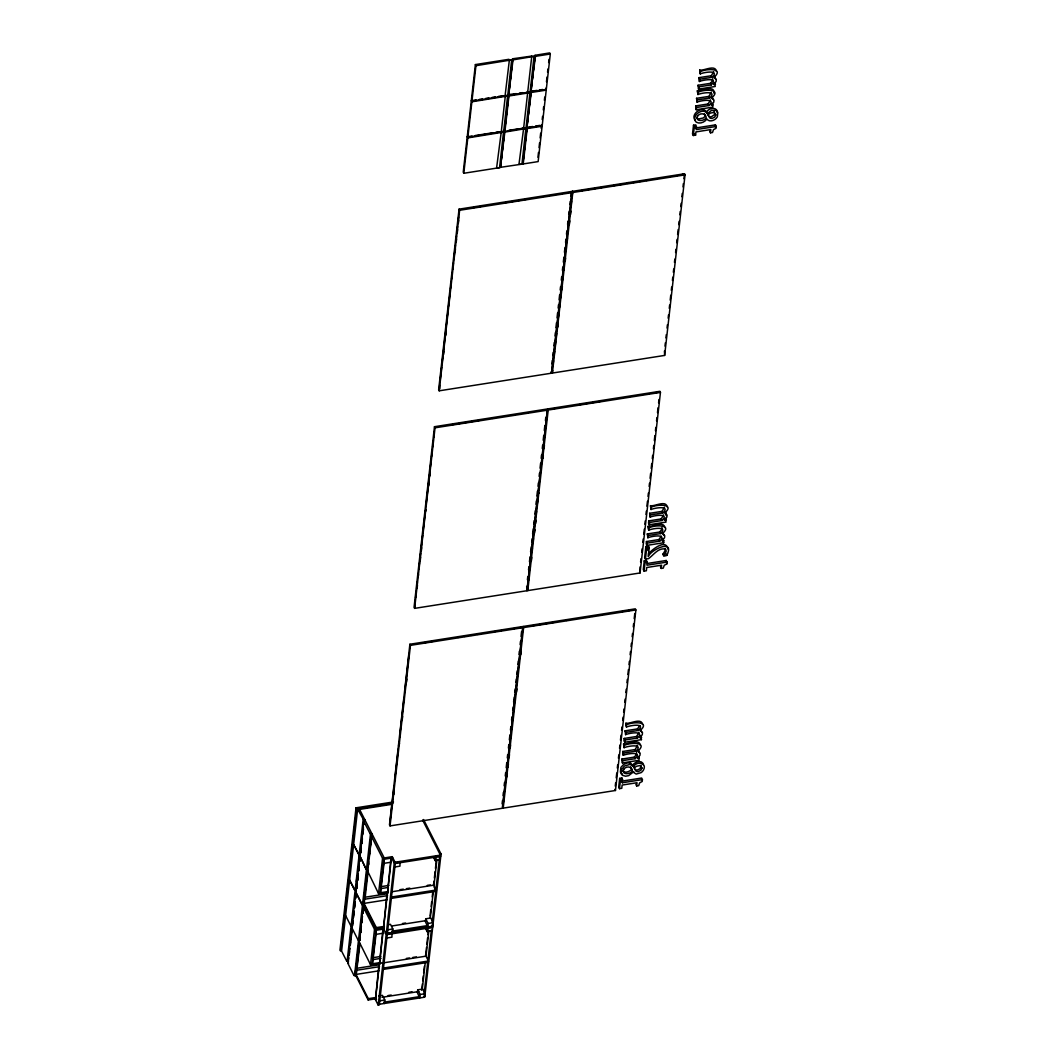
<?xml version="1.0" encoding="UTF-8"?>
<svg xmlns="http://www.w3.org/2000/svg" width="1058" height="1058" viewBox="0 0 1058 1058"><rect width="100%" height="100%" fill="white"/><g stroke="black" fill="none" stroke-linecap="round" stroke-linejoin="round"><path stroke-width="1.5" d="M637.551 745.427L635.131 749.567L622.726 751.471L623.268 755.293C626.442 753.799 643.317 750.81 635.117 758.692L622.673 760.649L621.866 759.075L634.311 757.118L636.453 754.486L636.532 752.555M639.019 732.4L636.651 736.474L624.207 738.431L623.942 740.693L624.749 742.266L641.413 739.648L640.87 735.813L641.413 739.648M663.604 514.862L661.237 518.936L648.792 520.893L648.528 523.155L649.334 524.728L665.998 522.11L665.456 518.275L665.204 520.536M664.464 507.245L662.043 511.384L649.652 513.289L650.194 517.111C653.368 515.616 670.23 512.627 662.03 520.51L649.586 522.467L648.792 520.893M710.5 99.875L708.133 103.962L695.688 105.919L696.23 109.741L712.894 107.123L712.351 103.3M711.36 92.271L708.939 96.41L696.548 98.301L697.09 102.137C700.264 100.642 717.126 97.653 708.926 105.535L696.481 107.493L695.688 105.919M713.687 71.627L711.267 75.766L698.875 77.657L699.417 81.492C702.591 79.998 719.453 77.009 711.254 84.891L698.809 86.849L698.015 85.275L710.46 83.317L712.603 80.672L712.682 78.742M640.275 745.11C639.072 737.929 627.434 744.938 623.585 743.853L624.127 747.689C627.354 746.128 644.243 743.245 635.924 751.14L623.532 753.045L622.726 751.471M642.603 724.465C641.399 717.284 629.761 724.294 625.926 723.209L626.468 727.044C629.695 725.484 646.583 722.601 638.252 730.496L625.86 732.4L625.066 730.827L637.458 728.922L639.878 725.457M664.86 527.558C663.657 520.391 652.006 527.387 648.17 526.315L648.713 530.151C651.94 528.59 668.828 525.707 660.509 533.602L648.118 535.507L647.311 533.92L659.703 532.029L661.911 529.304L661.977 527.4M667.188 506.914C665.985 499.746 654.347 506.742 650.511 505.671L651.054 509.506C654.28 507.946 671.156 505.063 662.837 512.958L650.445 514.862L649.652 513.289M716.425 71.296C715.221 64.128 703.57 71.124 699.735 70.053L700.277 73.888C703.504 72.328 720.392 69.444 712.074 77.34L699.669 79.231L698.875 77.657M667.889 549.009C666.117 538.35 651.794 549.631 648.395 554.008M717.218 112.942C717.972 106.527 708.662 107.678 706.625 112.003L707.418 113.576L711.465 110.442L716.081 110.349L717.866 112.386L717.35 116.711A6.771 4.761 -26.9 0 1 714.944 119.448C712.629 121.101 708.675 121.802 706.916 118.999C704.654 122.239 699.827 124.341 696.204 122.146C690.49 116.182 703.028 106.699 707.326 113.59M359.297 808.92L357.644 809.172L341.602 951.089L346.667 961.074L348.545 961.246M351.441 925.102L350.912 925.829L351.335 925.128M355.25 889.659L354.866 890.307L356.017 889.738M355.673 892.132L362.074 904.749C363.701 902.752 365.327 907.949 363.079 906.732M380.206 893.362L378.552 893.626L382.546 858.25L371.107 835.701C373.461 836.852 371.57 832.117 370.102 833.717L363.714 821.14C366.055 822.621 364.309 817.384 363.172 819.156L347.143 961.034M348.624 963.23L347.672 962.965L354.06 975.635L355.872 975.688L359.508 943.524M366.861 868.631L366.081 869.226L360.223 856.663M531.288 56.14L512.429 58.812L513.355 59.446L512.575 59.737L500.421 167.323L521.951 164.149L525.852 128.587L522.916 128.547L525.932 127.846L504.587 131.404L505.288 130.848L504.481 130.213M523.551 163.527L522.771 163.818L535.084 55.532M356.017 807.823L339.962 949.886L340.583 951.129L356.639 809.053L356.017 807.823L393.497 801.938M356.453 881.446L356.81 878.246M348.056 960.849L364.084 818.932M348.201 961.167L348.571 957.278M348.928 954.739L349.656 948.299M350.026 945.085L352.803 919.838M353.134 917.603L353.861 911.176M354.218 907.962L354.946 901.535M355.303 898.321L356.07 890.902M356.414 888.522L358.054 874.053M358.411 870.84L359.138 864.412M359.508 861.186L359.588 854.203M360.434 852.999L363.33 827.277M363.701 824.063L364.521 819.196L363.807 824.275M348.135 962.978L348.637 958.072M349.047 954.938L349.722 948.431M350.132 945.297L351.719 930.736M352.155 927.469L352.83 920.949M353.24 917.815L353.914 911.308M354.324 908.174L355.012 901.654M355.422 898.533L355.964 891.973M356.533 888.733L357.022 883.827M357.432 880.692L358.12 874.173M358.53 871.051L359.204 864.531M359.614 861.397L360.289 854.89L359.27 854.15M360.712 852.96L361.214 846.704M361.585 843.477L362.312 837.05M362.722 833.929L363.397 827.409M349.272 954.819L349.629 951.605M350.357 945.164L350.727 941.951M351.269 937.124L351.811 932.31M352.922 922.51L352.565 925.724L351.428 925.247M353.465 917.696L353.835 914.469M354.562 908.042L354.919 904.828M355.647 898.401L356.017 895.187M356.758 888.601L357.115 885.387M357.657 880.56L358.212 875.746M358.755 870.919L359.112 867.705M359.839 861.278L360.209 858.051M360.95 851.478L361.32 848.265M361.862 843.438L362.405 838.624M362.947 833.797L363.489 828.969M364.045 824.142L364.402 820.929M361.029 852.55L360.831 848.794M354.523 975.555L370.525 833.559M355.581 972.765L355.766 971.151M355.951 969.538L358.86 943.802M359.707 936.304L360.064 933.09M360.791 926.649L361.162 923.436M361.704 918.609L362.074 915.395M362.973 907.341L363.159 905.727L363.092 906.613M363.608 901.733L365.248 887.252M365.618 884.025L367.073 871.157M367.152 870.43L367.245 869.544L367.708 870.35M369.189 852.404L369.546 849.177M370.274 842.75L370.644 839.523M355.435 975.423L371.477 833.492M355.594 975.727L359.416 941.964M359.667 940.337L361.241 925.737M361.664 922.655L362.339 916.096M362.762 913.001L367.549 869.279M367.88 867.692L371.636 833.81L371.57 839.126M359.72 940.417L360.262 935.603M360.633 932.376L361.36 925.948M361.717 922.735L362.444 916.307M362.801 913.094L363.357 908.267M367.708 870.893L363.608 904.841L376.172 929.03M367.933 867.785L368.66 861.344M369.017 858.131L369.745 851.703M370.115 848.49L370.829 842.049M371.199 838.835L371.913 833.77M359.918 943.987L356.295 974.378L379.055 970.808M360.315 937.071L359.945 940.284L358.702 939.835M360.857 932.257L361.214 929.043M361.942 922.602L362.312 919.389M363.039 912.961L363.397 909.748M387.096 893.759L364.706 897.277L364.322 903.347L387.083 899.776M367.946 871.21L367.642 873.974L367.139 872.982M368.158 867.653L368.7 862.825M369.242 857.998L369.797 853.184M370.34 848.357L370.882 843.53M365.116 897.991L367.946 872.943M372.178 964.393L370.525 964.658L374.519 929.281L362.656 905.807M372.905 952.491L373.448 947.664M374.003 942.837L374.545 938.01M375.273 931.569L374.942 930.048L375.907 930.762M380.391 886.287L380.933 881.459M381.475 876.632L382.031 871.805M382.388 868.578L382.93 863.764M375.63 930.802L375.749 929.691M376.159 998.726L368.158 999.982L368.303 998.659L355.62 973.664M363.648 902.619L376.331 927.615L372.099 965.134L380.1 963.878L380.245 962.542M372.522 963.759L376.159 933.354M383.975 933.103L375.841 934.386L376.304 930.246M380.549 892.727L384.186 862.323M390.376 862.336L383.869 863.354L384.332 859.202M409.882 644.243L389.476 824.79L390.045 825.901L502.299 808.272L522.705 627.725L522.136 626.614L409.882 644.243L410.451 645.354L390.045 825.901M434.468 426.705L414.062 607.239L414.63 608.363L526.884 590.734L547.29 410.187L546.721 409.076L434.468 426.705L435.036 427.816L414.63 608.363M459.053 209.153L438.647 389.701L439.215 390.812L551.469 373.196L571.862 192.649L571.307 191.524L459.053 209.153L459.622 210.278L439.215 390.812M472.013 136.046L467.226 136.786L463.232 172.163L463.801 173.274L499.588 167.653L503.489 132.105L500.553 132.065L503.582 131.364L467.874 137.17L467.319 136.059L471.313 100.682L476.1 99.928M475.386 64.578L471.392 99.941L471.961 101.065L507.747 95.445L511.649 59.883L508.977 60.2L508.885 59.314L475.386 64.578L475.955 65.689L471.961 101.065M390.098 821.193L394.039 786.306M398.258 748.998L394.846 779.124L395.414 780.249M398.615 745.824L398.972 742.65L399.54 743.761M404.897 690.226L408.838 655.338M415.225 600.918L415.067 606.353M415.569 597.796L416.283 591.528M416.64 588.407L417.341 582.138M417.87 577.443L418.227 574.322L418.611 575.063M418.836 568.887L419.55 562.618M419.907 559.497L420.608 553.228M420.965 550.107L421.666 543.838M421.93 541.537L422.645 535.282M422.988 532.148L423.703 525.892M424.06 522.758L424.761 516.502M425.118 513.368L425.475 510.234L425.845 510.988M426.202 503.701L426.943 497.141M427.313 493.874L427.868 488.955M428.239 485.688L428.979 479.129M429.35 475.862L430.103 471.313M430.011 470.056L430.143 470.876M430.381 466.79L431.122 460.243M431.492 456.963L432.233 450.417M432.603 447.137L433.344 440.591M433.714 437.324L434.269 432.405M439.639 384.848L439.652 388.815M440.009 381.621L441.649 367.086M442.006 363.859L442.747 357.406M443.104 354.166L443.831 347.712M444.201 344.485L444.929 338.031M445.299 334.804L446.026 328.337M446.397 325.11L446.939 320.27M447.389 316.302L448.116 309.849M448.486 306.608L450.126 292.087M450.483 288.86L451.224 282.393M451.581 279.167L452.308 272.713M452.679 269.486L453.406 263.019M453.776 259.792L455.416 245.271M455.734 242.48L456.448 236.079M456.818 232.879L457.532 226.478M457.902 223.278L458.617 216.877M463.801 173.274L467.795 137.91L467.226 136.786M467.874 137.17L471.881 101.793L471.313 100.682M393.801 794.598L394.158 791.344M402.252 719.718L402.622 716.464M406.484 682.278L406.854 679.024M417.09 588.446L417.46 585.193M420.224 560.78L420.634 557.103M421.322 551.006L421.692 547.713M428.675 485.9L429.045 482.646M429.786 476.126L430.156 472.873M443.514 354.628L443.884 351.375M445.669 335.545L446.04 332.318M455.112 252.082L455.469 248.828M456.21 242.308L456.58 239.015M457.294 232.747L457.638 229.626M458.352 223.357L458.709 220.236M382.546 858.25L392.214 856.663L395.361 862.865L379.306 1004.928L378.195 1005.1L375.431 999.651L391.486 857.575L392.597 857.403M378.195 1005.1L394.25 863.037L391.486 857.575M384.199 1002.177L384.438 1003.5L384.834 1000.022L382.467 995.38L378.671 995.975M391.923 933.804L392.002 933.103L386.223 934.069L383.459 928.607M392.227 931.146L392.465 932.468L392.862 928.99L390.495 924.348L387.969 924.745M399.95 862.773L400.03 862.072L394.25 863.037M496.638 167.667L501.188 132.462M501.28 131.721L505.274 96.357L507.576 95.987L471.881 101.793M505.102 95.604L509.348 60.24M503.674 131.549L507.576 95.987M500.513 167.508L504.415 131.959L505.195 131.668L504.401 130.954M504.587 131.404L508.594 96.04C508.951 93.778 508.726 94.784 516.264 93.62M531.5 56.074L534.012 56.378L530.111 91.927L508.673 95.299L512.575 59.737M500.421 167.323L504.878 131.88M504.957 131.139L508.951 95.775M508.673 95.299L513.037 59.671M417.712 989.838L417.394 992.616L419.669 997.972L420.066 994.494L417.712 989.838L422.764 989.045L425.131 993.7L420.066 994.494M425.739 918.807L425.422 921.584L427.696 926.94L428.093 923.462L425.739 918.807L430.791 918.013L433.158 922.669L428.093 923.462M427.168 928.276L427.247 927.575L432.616 927.403L386.871 934.611L387.016 933.275L432.762 926.147L432.444 925.525M435.195 857.245L435.274 856.544L440.644 856.358L395.282 863.487M432.233 930.881L427.168 931.675L427.247 927.575M440.26 859.837L435.195 860.643L435.274 856.544M421.666 990.275L422.393 983.887M422.75 980.7L423.293 975.912M423.65 972.712L424.377 966.338M425.792 953.827L426.506 947.439M426.877 944.252L427.591 937.864M427.948 934.677L428.49 929.889M430.064 916.043L430.778 909.668M431.135 906.468L431.677 901.68M432.219 896.893L432.762 892.106M433.635 884.395L433.992 881.195M434.362 878.008L435.076 871.62M435.446 868.433L436.518 858.858M422.235 989.428L425.29 962.291M428.874 930.63L425.99 956.168L379.518 963.468L382.93 929.202L383.313 929.942M430.249 918.384L433.317 891.259M436.901 859.599L434.018 885.136L392.359 891.669M424.06 994.639L431.36 930.061M432.272 921.994L439.93 854.19L441.041 854.018L424.734 997.178L378.989 1004.307M424.351 997.178L424.496 995.856M428.437 960.995L428.292 962.33L382.93 969.459L383.075 968.123L428.437 960.995L425.475 955.149M432.233 927.482L432.524 924.824M436.465 889.963L391.103 897.091L390.957 898.427L436.319 891.299L433.502 884.118M440.26 856.451L440.406 855.115L422.605 820.029M518.989 164.162L523.551 128.957M523.631 128.216L527.638 92.84L530.032 92.668L508.594 96.04M527.281 91.517L527.717 92.099L531.711 56.735M526.024 128.031L529.926 92.482M541.207 128.335L541.577 125.122L542.132 126.233L538.138 161.596L522.864 164.003L526.765 128.441L527.545 128.15M545.65 89.004L546.219 90.128L542.225 125.492L526.95 127.886L530.851 92.337L531.632 92.046L530.931 91.596L546.298 89.388L550.305 54.011L549.737 52.9L534.766 55.333L535.718 55.862L534.938 56.233L531.023 91.782M523.234 163.739L527.228 128.375M526.765 127.449L531.314 92.271M536.763 90.406L530.68 91.491L535.507 56.127M537.94 157.272L538.482 152.445M539.025 147.631L539.58 142.804M540.122 137.976L540.664 133.163M542.199 119.554L542.569 116.34M543.296 109.913L543.653 106.699M544.381 100.259L544.751 97.045M546.47 81.836L547.012 77.009M547.555 72.195L547.912 68.982M548.639 62.541L549.009 59.327M502.1 803.868L502.471 800.589M503.026 795.669L503.396 792.389M504.137 785.816L504.507 782.536M505.261 775.977L505.631 772.684M506.187 767.764L506.742 762.844M507.298 757.912L507.668 754.632M508.409 748.072L508.779 744.792M509.334 739.859L509.89 734.94M510.445 730.02L510.816 726.727M511.556 720.167L511.927 716.888M512.68 710.315L513.051 707.035M513.606 702.115L514.162 697.182M514.717 692.263L515.087 688.983M515.828 682.423L516.198 679.13M516.754 674.211L517.124 670.931M517.865 664.358L518.235 661.078M518.975 654.518L519.346 651.225M520.1 644.666L520.47 641.386M521.025 636.466L521.581 631.533M526.686 586.33L526.884 590.734M527.426 579.771L527.797 576.491M528.537 569.918L528.907 566.638M529.463 561.719L530.018 556.786M530.587 551.866L531.142 546.946M531.698 542.013L532.068 538.734M532.624 533.814L533.179 528.881M533.735 523.961L534.105 520.681M534.845 514.109L535.216 510.829M535.956 504.269L536.327 500.989M536.882 496.057L537.438 491.137M538.006 486.217L538.377 482.924M539.117 476.364L539.487 473.085M540.043 468.165L540.598 463.232M541.154 458.312L541.524 455.033M542.265 448.46L542.635 445.18M543.19 440.26L543.746 435.327M544.301 430.408L544.857 425.488M545.425 420.555L545.796 417.275M551.826 363.873L552.197 360.58M552.752 355.66L553.122 352.38M553.863 345.807L554.233 342.527M554.974 335.968L555.357 332.688M555.913 327.755L556.468 322.835M557.024 317.916L557.579 312.983M558.135 308.063L558.505 304.783M559.06 299.85L559.616 294.931M560.171 290.011L560.542 286.731M561.282 280.158L561.653 276.879M562.393 270.319L562.777 267.026M563.332 262.106L563.888 257.187M564.443 252.254L564.998 247.334M565.554 242.414L565.924 239.134M566.48 234.202L566.85 230.922M567.591 224.362L567.961 221.069M568.701 214.509L569.072 211.23M569.812 204.657L570.196 201.377M570.751 196.457L571.307 191.524M523.049 626.468L502.656 807.016L503.211 808.127L615.465 790.498L635.871 609.95L635.303 608.839L523.049 626.468L523.617 627.579L503.211 808.127M547.634 408.93L527.241 589.465L527.797 590.589L640.05 572.96L660.457 392.412L659.888 391.301L547.634 408.93L548.203 410.041L527.797 590.589M572.219 191.392L551.813 371.927L552.382 373.051L664.636 355.422L685.042 174.874L684.473 173.763L572.219 191.392L572.788 192.503L552.382 373.051M503.264 803.432L503.621 800.258M506.319 776.466L506.676 773.292M508.554 756.602L508.924 753.428M509.639 747.08L509.996 743.906M510.71 737.571L511.067 734.397M528.749 580.022L529.278 575.327M529.979 569.059L530.336 565.937M531.05 559.669L531.394 556.548M532.015 551.112L532.372 547.978M533.073 541.722L533.43 538.588M534.131 532.333L534.488 529.198M535.097 523.763L535.454 520.629M536.168 514.373L536.512 511.239M537.398 503.423L537.755 500.289M553.162 363.912L553.532 360.725M554.247 354.337L554.617 351.15M555.331 344.763L555.688 341.575M556.257 336.55L556.627 333.349M557.341 326.975L557.698 323.774M558.426 317.387L558.783 314.2M559.51 307.812L559.867 304.625M560.595 298.211L560.965 294.931M561.52 290.024L561.891 286.744M562.631 280.198L563.001 276.918M563.742 270.372L564.112 267.092M564.84 260.652L565.197 257.425M565.937 250.971L566.294 247.744M567.022 241.29L567.392 238.05M569.032 223.529L569.402 220.302M570.13 213.835L570.487 210.608M571.227 204.154L571.584 200.927M572.312 194.46L572.682 191.233L573.066 191.987M506.967 776.823L507.337 773.57M508.065 767.063L508.435 763.797M509.123 757.713L509.48 754.539M510.207 748.191L510.564 745.03M516.529 692.183L516.899 688.917M520.761 654.73L521.131 651.477M531.367 560.912L531.738 557.659M534.488 533.245L534.872 529.939M535.599 523.472L535.97 520.219M542.952 458.352L543.323 455.099M544.063 448.592L544.434 445.339M557.791 327.094L558.161 323.841M562.023 289.654L562.393 286.401M565.21 261.405L565.58 258.165M569.376 224.534L569.773 221.043M570.487 214.774L570.87 211.349M615.267 786.107L615.637 782.814M616.206 777.895L616.761 772.975M617.317 768.042L617.687 764.762M618.427 758.202L618.798 754.923M619.538 748.35L619.909 745.07M620.464 740.15L621.02 735.217M621.575 730.298L621.945 727.018M622.686 720.445L623.056 717.165M623.625 712.246L623.995 708.966M624.736 702.393L625.106 699.113M625.847 692.54L626.217 689.261M626.958 682.701L627.328 679.421M627.883 674.488L628.439 669.569M628.994 664.649L629.365 661.356M630.105 654.796L630.475 651.516M631.044 646.583L631.414 643.304M632.155 636.744L632.525 633.464M633.266 626.891L633.636 623.612M634.192 618.692L634.747 613.759M640.037 566.916L640.05 572.96M640.593 561.996L640.963 558.717M641.717 552.144L642.087 548.864M642.828 542.304L643.198 539.011M643.753 534.092L644.309 529.172M644.864 524.239L645.235 520.959M645.975 514.4L646.345 511.12M646.901 506.187L647.456 501.267M648.012 496.347L648.395 493.054M649.136 486.495L649.506 483.215M650.062 478.282L650.617 473.362M651.173 468.443L651.728 463.523M652.283 458.59L652.654 455.31M653.394 448.751L653.765 445.458M654.32 440.538L654.876 435.618M655.431 430.685L655.815 427.406M656.555 420.846L656.925 417.566M657.481 412.633L658.036 407.714M658.592 402.794L658.962 399.501M664.437 351.018L664.636 355.422M664.993 346.098L665.363 342.818M665.918 337.886L666.302 334.606M667.043 328.046L667.413 324.753M668.153 318.193L668.524 314.914M669.264 308.341L669.635 305.061M670.19 300.141L670.746 295.208M671.301 290.289L671.671 287.009M672.412 280.449L672.782 277.156M673.338 272.237L673.721 268.957M674.462 262.384L674.832 259.104M675.573 252.545L675.943 249.265M676.684 242.692L677.054 239.412M677.609 234.492L678.165 229.56M678.72 224.64L679.091 221.36M679.831 214.787L680.201 211.507M680.757 206.588L681.14 203.308M681.881 196.735L682.251 193.455M682.992 186.882L683.362 183.603M683.918 178.683L684.473 173.763M619.684 778.371L618.705 787.086L619.499 788.66L621.773 788.303L622.13 785.062L637.035 782.722L636.665 785.962L638.688 785.644L639.654 782.841L642.219 781.478L642.418 779.614L641.624 778.04L621.601 781.188L621.959 778.014L619.684 778.371L620.491 779.944L619.499 788.66M621.866 759.075L622.408 762.911L639.085 760.292L638.543 756.457M625.066 730.827L625.609 734.649C628.783 733.154 645.644 730.165 637.445 738.048L625 740.005L624.207 738.431M667.003 562.076L646.98 565.223L646.544 560.476L644.269 560.833L643.29 569.548L644.084 571.122L646.359 570.765L646.716 567.524L661.62 565.184L661.25 568.424L663.273 568.106L664.239 565.303L666.804 563.94L667.003 562.076L666.209 560.502L647.721 563.398M645.896 546.51L644.639 557.54L645.446 559.113L648.567 558.611C653.513 555.04 658.526 547.33 665.442 549.128L665.998 550.001C667.373 552.871 660.192 557.698 666.831 555.384C675.136 538.482 651.503 549.261 648.25 556.468L649.242 547.674L648.448 546.1L645.896 546.51L646.689 548.084L645.446 559.113M661.263 536.168L658.896 539.58L646.451 541.537L646.2 543.786L646.993 545.359L663.67 542.754L663.128 538.919L663.67 542.754M647.311 533.92L647.853 537.755C651.027 536.261 667.902 533.272 659.703 541.154L647.258 543.111L646.451 541.537M716.24 126.457L696.217 129.592L695.767 124.857L693.506 125.214L692.514 133.93L693.321 135.503L695.582 135.146L695.952 131.906L710.844 129.565L710.473 132.805L712.51 132.488L713.462 129.671L716.028 128.309L716.24 126.457L715.433 124.884L695.41 128.018M713.78 93.064C715.301 84.547 700.541 91.252 697.407 90.697L697.949 94.519C701.176 92.972 718.065 90.089 709.733 97.984L697.341 99.875L696.548 98.301M698.015 85.275L698.558 89.097L715.234 86.478L714.679 82.656M622.408 762.911L622.673 760.649M623.268 755.293L623.532 753.045M624.127 747.689L623.585 743.853M624.749 742.266L625 740.005M625.609 734.649L625.86 732.4M626.468 727.044L625.926 723.209M644.084 571.122L645.076 562.406L644.269 560.833M646.993 545.359L647.258 543.111M647.853 537.755L648.118 535.507M648.713 530.151L648.17 526.315M649.334 524.728L649.586 522.467M650.194 517.111L650.445 514.862M651.054 509.506L650.511 505.671M693.321 135.503L694.299 126.788L693.506 125.214M696.23 109.741L696.481 107.493M697.09 102.137L697.341 99.875M697.949 94.519L697.407 90.697M698.558 89.097L698.809 86.849M699.417 81.492L699.669 79.231M700.277 73.888L699.735 70.053M647.946 550.491L648.448 546.1M642.418 779.614L622.395 782.761L621.959 778.014M662.863 554.313L664.94 550.927L665.204 548.428M666.209 560.502L666.804 563.94M715.234 126.735L715.433 124.884M666.064 515.55L666.289 513.434L665.098 511.86M523.485 127.489L523.379 128.256L509.07 130.227M355.713 891.894L362.312 904.868L362.735 904.18M358.239 940.377L351.706 927.416M633.61 766.733C636.255 760.795 647.456 762.739 643.542 769.88A6.771 4.761 -26.9 0 1 641.122 772.618L636.202 774.072L633.107 772.168L628.703 775.633L625.622 776.215L622.382 775.316L621.178 773.676L621.218 770.118L624.458 765.979L630.158 764.365L633.61 766.733L630.78 763.162L627.526 762.884L623.665 764.405L620.901 767.394L620.385 772.102L622.488 774.244M508.567 94.109L509.043 95.035M527.347 92.059L527.638 92.84M359.112 854.745L353.636 844.694M500.408 166.318L500.87 167.257M359.231 941.911L370.525 964.658M530.918 90.591L531.645 91.067M526.844 126.709L527.373 127.053M475.955 65.689L511.649 59.883M512.667 59.922L534.012 56.378M535.031 56.418L550.305 54.011M479.287 99.426L482.474 98.936M485.662 98.434L488.849 97.931M492.049 97.429L495.237 96.926M498.424 96.423L503.211 95.67M519.372 93.13L522.493 92.641M539.725 89.943L542.688 89.48M505.354 95.617L507.747 95.445M527.717 92.099L530.111 91.927M530.944 92.522L546.219 90.128M700.528 71.627C705.197 68.783 725.18 67.606 713.872 77.432L716.319 79.39L716.094 81.506L713.634 84.521L715.486 84.23M698.201 92.271C702.869 89.427 722.852 88.25 711.545 98.077L713.991 100.034L713.766 102.15L711.307 105.165L713.145 104.874M475.201 135.543L492.75 132.779M495.938 132.29L499.125 131.787M528.246 127.211L532.69 126.51M535.652 126.047L540.096 125.347M467.795 137.91L503.489 132.105M504.507 132.144L525.852 128.587M526.871 128.626L542.132 126.233M706.532 112.016C702.499 105.178 689.604 114.489 695.41 120.572M694.299 126.788L696.574 126.431M497.194 167.825L499.588 167.653M519.557 164.321L521.951 164.149M471.26 207.963L474.5 207.461M477.753 206.945L480.993 206.442M505.354 202.62L508.594 202.104M511.847 201.589L515.087 201.086M518.341 200.57L521.594 200.068M524.834 199.552L528.087 199.049M539.448 197.264L542.701 196.748M545.941 196.246L549.195 195.73M552.435 195.214L555.688 194.712M558.928 194.196L562.182 193.693M565.422 193.178L568.675 192.675M579.467 190.969L582.799 190.453M585.881 189.964L589.293 189.435M592.282 188.959L595.786 188.417M599.04 187.901L602.28 187.385M613.111 185.692L616.893 185.097M619.512 184.687L623.387 184.079M633.134 182.545L636.453 182.029M639.627 181.526L642.88 181.011M646.121 180.508L649.374 179.992M654.082 179.252L657.283 178.749M666.897 177.241L670.481 176.686M673.311 176.236L676.975 175.668M680.228 175.152L683.468 174.636M459.622 210.278L571.862 192.649M572.788 192.503L685.042 174.874M451.541 424.747L454.795 424.232M458.035 423.729L461.288 423.213M464.528 422.711L467.781 422.195M471.022 421.679L474.275 421.177M477.515 420.661L480.768 420.158M492.129 418.373L495.382 417.857M511.622 415.305L514.862 414.802M518.116 414.286L521.356 413.784M524.609 413.268L527.849 412.765M551.721 409.01L554.974 408.507M579.321 404.672L582.574 404.169M585.815 403.653L589.068 403.151M592.308 402.635L595.561 402.133M598.815 401.617L602.055 401.114M619.922 398.297L623.162 397.795M626.415 397.279L629.655 396.776M639.402 395.242L642.642 394.727M645.896 394.224L649.149 393.708M654.016 392.954L657.256 392.439M435.036 427.816L547.29 410.187M548.203 410.041L660.457 392.412M651.305 507.245C655.973 504.415 675.956 503.238 664.649 513.051L667.095 515.008L666.871 517.124L664.398 520.139L666.249 519.848M648.977 527.889C653.632 525.059 673.629 523.882 662.308 533.695L664.755 535.652L664.53 537.768L662.07 540.783L663.921 540.493M646.689 548.084L649.242 547.674M645.076 562.406L647.337 562.049M423.716 642.801L426.956 642.285M430.209 641.77L433.449 641.267M457.81 637.445L461.05 636.929M464.303 636.427L467.543 635.911M470.797 635.395L474.037 634.893M477.29 634.377L480.544 633.874M491.904 632.089L495.157 631.573M498.397 631.071L501.651 630.555M511.384 629.021L514.638 628.518M517.878 628.002L521.131 627.5M532.015 625.794L535.255 625.278M538.509 624.762L541.749 624.26M545.002 623.744L548.242 623.241M551.496 622.726L554.736 622.223M566.109 620.438L569.349 619.922M585.59 617.369L588.843 616.867M592.083 616.351L595.337 615.849M598.577 615.333L601.83 614.83M619.684 612.013L622.937 611.511M626.177 610.995L629.431 610.492M410.451 645.354L522.705 627.725M523.617 627.579L635.871 609.95M626.72 724.796C631.388 721.953 651.371 720.776 640.064 730.589L642.51 732.546L642.285 734.675L639.826 737.677L641.664 737.386M624.392 745.427C629.047 742.597 649.043 741.42 637.736 751.233L640.169 753.19L639.945 755.306L637.485 758.322L639.336 758.031M632.71 765.172C634.734 761.588 642.629 759.38 643.436 764.96M356.639 809.053L392.862 803.366M359.588 809.396L391.936 804.318M620.491 779.944L622.752 779.587M384.054 859.255L392.465 857.932M395.044 862.244L440.406 855.115M394.899 866.965L399.95 866.171L400.03 862.072M388.934 885.401L380.933 886.657L381.343 887.464M381.012 888.588L387.519 887.556M380.272 892.767L388.273 891.51M399.99 889.672L403.323 889.156M406.404 888.667L409.83 888.125M427.234 885.401L430.434 884.898M388.127 892.846L380.126 894.103L384.213 857.919L359.217 808.656M364.785 899.207L387.559 895.623M363.859 899.948L364.269 900.755M376.331 927.615L384.332 926.358L384.041 929.03L376.026 930.286L370.816 919.997M402.463 923.515L405.664 923.012M391.619 926.028L425.263 920.738M374.519 929.281L384.186 927.694M387.797 929.784L392.862 928.99M392.029 931.172L427.67 925.578M431.902 925.221L433.013 925.049M386.871 937.996L391.923 937.203L392.002 933.103M380.906 956.432L372.905 957.688L373.315 958.495M372.985 959.619L381.118 958.336M372.244 963.798L380.655 962.489M406.378 958.442L409.591 957.94M412.792 957.437L416.429 956.868M379.068 964.79L356.678 968.308L357.088 969.115M356.758 970.239L379.531 966.668M356.242 971.799L355.276 971.072M368.303 998.659L376.304 997.403M388.021 995.565L391.222 995.049M408.851 992.285L412.051 991.782M381.991 997.31L418.849 991.518M375.431 999.651L376.542 999.479M379.769 1000.815L384.834 1000.022M384.001 1002.217L419.642 996.61M423.874 996.252L424.985 996.081M360.09 856.504L366.174 869.16M354.88 890.148L349.629 880.058M633.173 771.586L634.178 772.221M358.741 854.56L353.65 844.548M696.719 118.033L698.65 118.959L703.253 117.967L705.448 116.115L704.364 113.722M714.335 76.242L715.565 78.914M711.994 96.886L713.224 99.545M662.771 532.505L664.001 535.176M640.513 729.398L641.743 732.07M638.186 750.043L639.416 752.714M634.509 768.756L635.078 769.404A3.372 2.367 -26.9 0 0 637.551 769.96L640.064 768.743L641.095 765.225M714.269 111.222L714.666 114.528L711.373 116.79A3.372 2.367 -26.9 0 1 708.886 116.248L707.207 113.299M367.417 868.79L367.748 869.901M367.615 871.078L378.552 893.626M350.687 925.552L345.622 915.58M622.567 770.674C624.789 773.689 629.669 771.679 631.639 769.285L630.542 766.891M711.267 75.766L712.074 77.34M710.46 83.317L711.254 84.891M708.939 96.41L709.733 97.984M708.133 103.962L708.926 105.535M709.68 131.232L710.473 132.805M694.789 133.572L695.582 135.146M682.542 173.988L682.913 174.729M628.068 182.545L628.452 183.285M627.156 182.69L627.526 183.431M545.743 88.264L546.298 89.388M662.043 511.384L662.837 512.958M661.237 518.936L662.03 520.51M659.703 532.029L660.509 533.602M658.896 539.58L659.703 541.154M666.024 553.81L666.831 555.384M662.877 554.18L663.657 555.886M660.443 566.85L661.25 568.424M552.448 370.3L552.818 371.041M550.901 372.072L551.469 373.196M538.641 492.459L539.011 493.213M637.458 728.922L638.252 730.496M636.651 736.474L637.445 738.048M635.131 749.567L635.924 751.14M634.311 757.118L635.117 758.692M635.871 784.388L636.665 785.962M527.863 587.838L528.233 588.592M621.601 781.188L622.395 782.761M614.896 789.387L615.465 790.498M425.792 509.427L425.924 510.247M404.473 700.105L403.905 698.994L399.779 735.469L400.347 736.593M423.544 819.527L441.041 854.018M433.423 857.152L435.195 860.643M434.084 886.908L436.319 891.299M391.341 858.911L390.957 858.17L387.545 892.436M425.395 928.183L427.168 931.675M357.644 809.172L363.145 818.998M383.366 862.363L383.869 863.354M387.4 893.759L387.016 893.018L383.604 927.284M368.224 863.368L368.726 864.36M359.746 858.422L360.249 859.413M363.502 903.955L376.185 928.95M349.616 880.203L354.681 890.188M355.66 894.605L356.162 895.597M363.039 909.166L363.542 910.158M375.339 933.394L375.841 934.386M379.372 964.79L378.989 964.05L375.577 998.316M359.112 944.014L359.614 945.006M355.779 971.429L356.189 972.236M354.734 973.519L368.158 999.982M715.816 114.872L714.679 117.16L712.166 118.364A3.372 2.367 -26.9 0 1 709.693 117.822L708 114.872L710.222 113.14L714.018 112.373L715.816 114.872M642.008 768.029L640.87 770.317L638.358 771.533A3.372 2.367 -26.9 0 1 635.871 770.978L634.192 768.042L636.4 766.296L640.196 765.529L642.008 768.029M697.434 116.38C695.106 122.08 704.416 121.26 706.255 117.689C705.752 112.889 699.589 112.598 697.434 116.38M623.625 769.55C621.297 775.25 630.608 774.43 632.433 770.859C631.943 766.058 625.767 765.767 623.625 769.55"/></g></svg>
